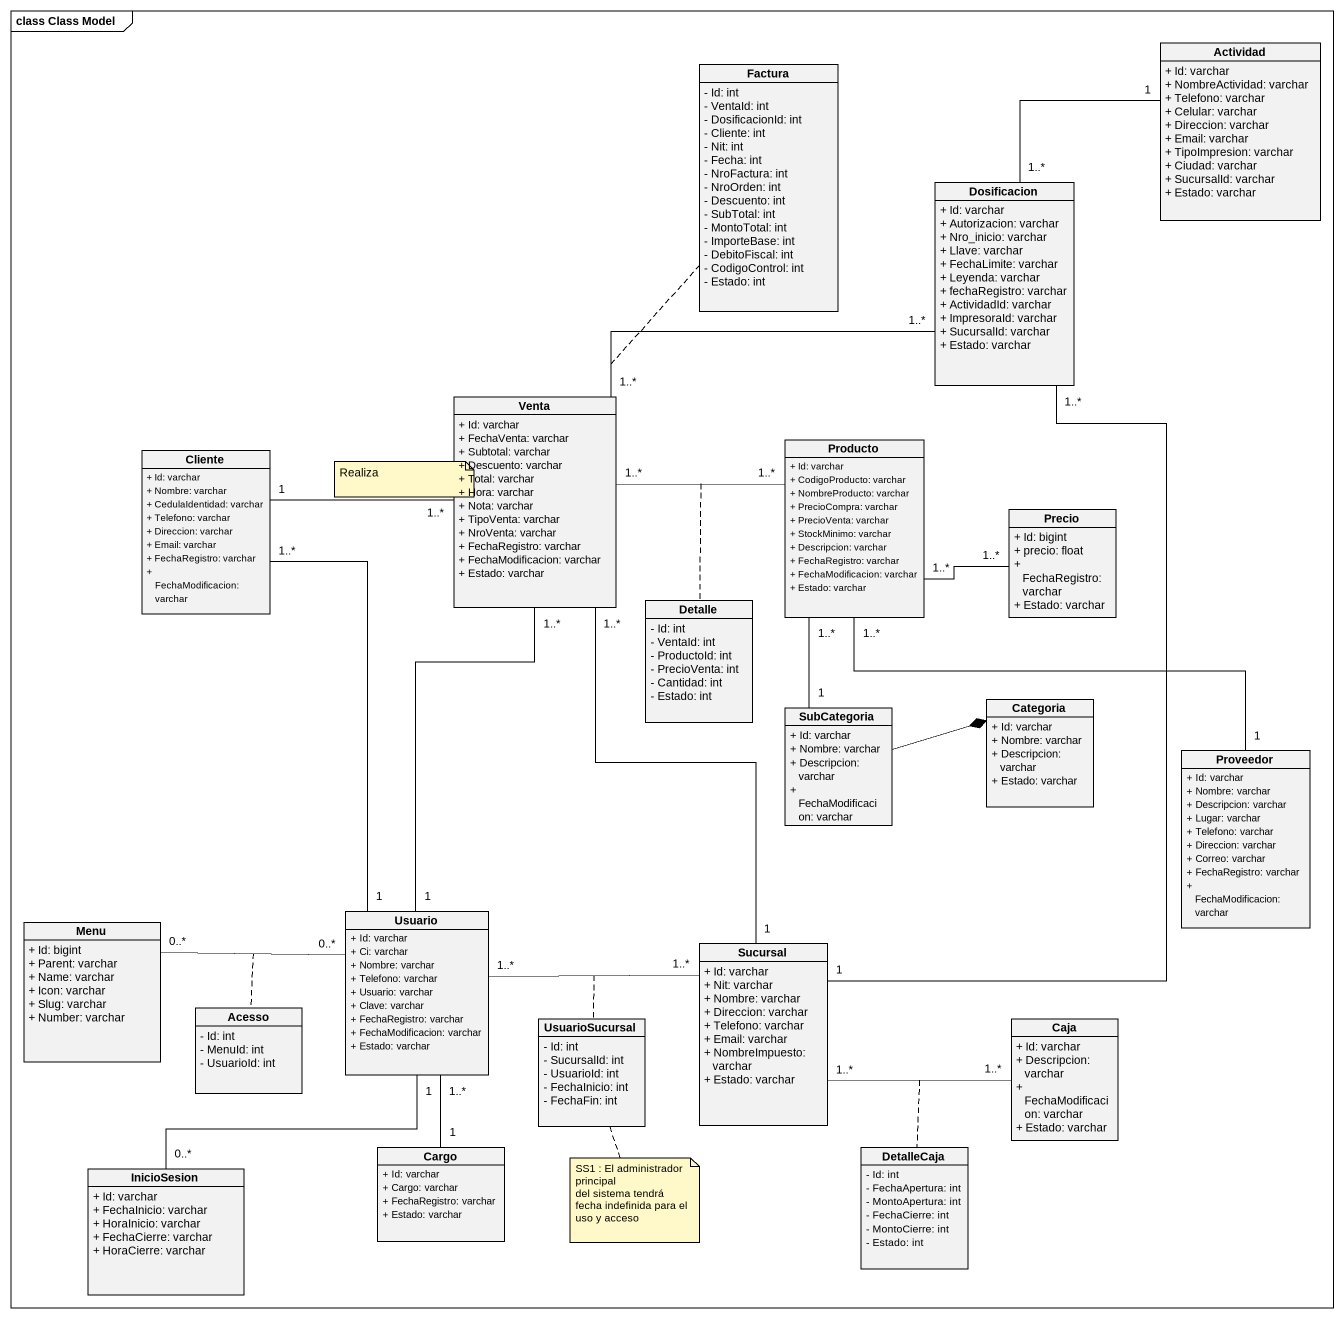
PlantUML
@startuml
mainframe class Class Model
hide circle
hide empty members
skinparam classAttributeIconSize 0
class Factura {
  - Id: int
  - VentaId: int
  - DosificacionId: int
  - Cliente: int
  - Nit: int
  - Fecha: int
  - NroFactura: int
  - NroOrden: int
  - Descuento: int
  - SubTotal: int
  - MontoTotal: int
  - ImporteBase: int
  - DebitoFiscal: int
  - CodigoControl: int
  - Estado: int
}
class Actividad {
  + Id: varchar
  + NombreActividad: varchar
  + Telefono: varchar
  + Celular: varchar
  + Direccion: varchar
  + Email: varchar
  + TipoImpresion: varchar
  + Ciudad: varchar
  + SucursalId: varchar
  + Estado: varchar
}
class Dosificacion {
  + Id: varchar
  + Autorizacion: varchar
  + Nro_inicio: varchar
  + Llave: varchar
  + FechaLimite: varchar
  + Leyenda: varchar
  + fechaRegistro: varchar
  + ActividadId: varchar
  + ImpresoraId: varchar
  + SucursalId: varchar
  + Estado: varchar
}
class Venta {
  + Id: varchar
  + FechaVenta: varchar
  + Subtotal: varchar
  + Descuento: varchar
  + Total: varchar
  + Hora: varchar
  + Nota: varchar
  + TipoVenta: varchar
  + NroVenta: varchar
  + FechaRegistro: varchar
  + FechaModificacion: varchar
  + Estado: varchar
}
class Cliente {
  + Id: varchar
  + Nombre: varchar
  + CedulaIdentidad: varchar
  + Telefono: varchar
  + Direccion: varchar
  + Email: varchar
  + FechaRegistro: varchar
  + FechaModificacion: varchar
}
class Producto {
  + Id: varchar
  + CodigoProducto: varchar
  + NombreProducto: varchar
  + PrecioCompra: varchar
  + PrecioVenta: varchar
  + StockMinimo: varchar
  + Descripcion: varchar
  + FechaRegistro: varchar
  + FechaModificacion: varchar
  + Estado: varchar
}
class Precio {
  + Id: bigint
  + precio: float
  + FechaRegistro: varchar
  + Estado: varchar
}
class Detalle {
  - Id: int
  - VentaId: int
  - ProductoId: int
  - PrecioVenta: int
  - Cantidad: int
  - Estado: int
}
class SubCategoria {
  + Id: varchar
  + Nombre: varchar
  + Descripcion: varchar
  + FechaModificacion: varchar
}
class Categoria {
  + Id: varchar
  + Nombre: varchar
  + Descripcion: varchar
  + Estado: varchar
}
class Proveedor {
  + Id: varchar
  + Nombre: varchar
  + Descripcion: varchar
  + Lugar: varchar
  + Telefono: varchar
  + Direccion: varchar
  + Correo: varchar
  + FechaRegistro: varchar
  + FechaModificacion: varchar
}
class Menu {
  + Id: bigint
  + Parent: varchar
  + Name: varchar
  + Icon: varchar
  + Slug: varchar
  + Number: varchar
}
class Usuario {
  + Id: varchar
  + Ci: varchar
  + Nombre: varchar
  + Telefono: varchar
  + Usuario: varchar
  + Clave: varchar
  + FechaRegistro: varchar
  + FechaModificacion: varchar
  + Estado: varchar
}
class Sucursal {
  + Id: varchar
  + Nit: varchar
  + Nombre: varchar
  + Direccion: varchar
  + Telefono: varchar
  + Email: varchar
  + NombreImpuesto: varchar
  + Estado: varchar
}
class Acesso {
  - Id: int
  - MenuId: int
  - UsuarioId: int
}
class UsuarioSucursal {
  - Id: int
  - SucursalId: int
  - UsuarioId: int
  - FechaInicio: int
  - FechaFin: int
}
class Caja {
  + Id: varchar
  + Descripcion: varchar
  + FechaModificacion: varchar
  + Estado: varchar
}
class InicioSesion {
  + Id: varchar
  + FechaInicio: varchar
  + HoraInicio: varchar
  + FechaCierre: varchar
  + HoraCierre: varchar
}
class Cargo {
  + Id: varchar
  + Cargo: varchar
  + FechaRegistro: varchar
  + Estado: varchar
}
class DetalleCaja {
  - Id: int
  - FechaApertura: int
  - MontoApertura: int
  - FechaCierre: int
  - MontoCierre: int
  - Estado: int
}
Actividad "1" -- "1..*" Dosificacion
Dosificacion "1..*" -- "1" Sucursal
Venta "1..*" -right- "1..*" Dosificacion
(Venta, Dosificacion) .. Factura
Venta "1..*" -left- "1" Cliente
Venta "1..*" -right- "1..*" Producto
(Venta, Producto) .. Detalle
Venta "1..*" -- "1" Sucursal
Producto "1..*" -right- "1..*" Precio
SubCategoria "1" -up- "1..*" Producto
SubCategoria -right-* Categoria
Proveedor "1" -up- "1..*" Producto
Menu "0..*" -right- "0..*" Usuario
(Menu, Usuario) .. Acesso
Usuario "1" -up- "1..*" Venta
Usuario "1" -up- "1..*" Cliente
Usuario "1..*" -right- "1..*" Sucursal
(Usuario, Sucursal) .. UsuarioSucursal
Sucursal "1..*" -right- "1..*" Caja
(Sucursal, Caja) .. DetalleCaja
InicioSesion "0..*" -up- "1" Usuario
Cargo "1" -up- "1..*" Usuario
note as N1
  Realiza
end note
note bottom of UsuarioSucursal
  SS1 : El administrador principal
  del sistema tendrá fecha indefinida para el uso y acceso
end note
@enduml
